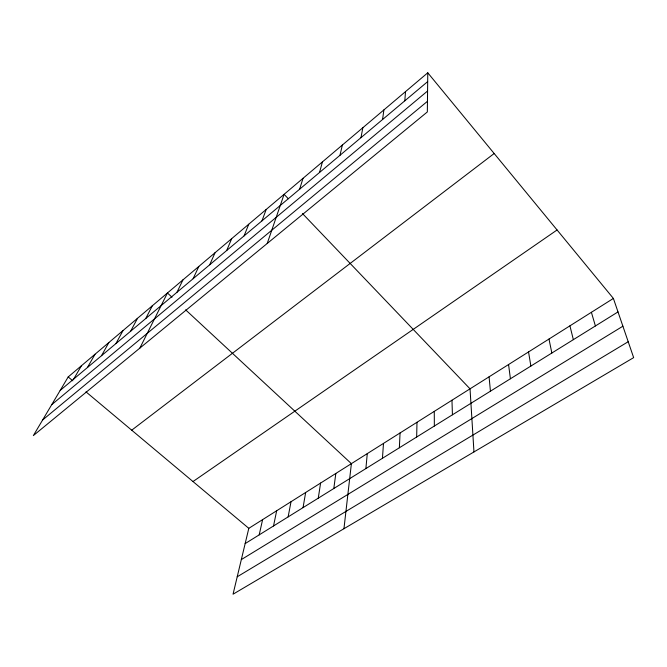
<?xml version="1.0" encoding="UTF-8"?>
<svg xmlns="http://www.w3.org/2000/svg" width="667" height="667" viewBox="0 0 667 667"><rect width="100%" height="100%" fill="white"/><g stroke="black" fill="none" stroke-linecap="round" stroke-linejoin="round"><path stroke-width="1" d="M427.772 72.795L427.339 111.939L33.35 435.593L68.192 376.938L427.772 72.795L613.39 298.432L633.65 357.629L233.05 594.205L248.808 528.331L613.39 298.432M416.667 437.027L416.983 422.286M399.366 447.774L400.058 432.958M382.441 458.296L383.492 443.405M404.802 100.834L405.528 91.612M365.883 468.584L367.275 453.635M343.947 528.714L351.392 463.648L185.626 309.847M333.8 488.519L335.834 473.462M382.575 119.51L383.892 109.913M318.267 498.174L320.594 483.066M303.043 507.629L305.661 492.488M360.972 137.669L362.848 127.714M288.127 516.9L291.02 501.717M273.52 525.98L276.672 510.764M259.196 534.876L262.606 519.635M339.962 155.328L342.371 145.031M319.518 172.503L322.428 161.898M299.625 189.211L303.018 178.322M267.217 243.472L284.1 194.322L288.344 198.766M261.956 220.877L266.2 209.463M244.097 235.876L248.733 224.237M226.688 250.509L231.699 238.644M209.705 264.782L215.057 252.718M193.122 278.714L198.816 266.458M176.947 292.313L182.95 279.873M139.878 348.074L167.45 292.988L172.003 297.207M145.714 318.559L152.309 305.794M130.632 331.232L137.502 318.326M115.9 343.613L123.02 330.565M101.501 355.711L108.863 342.546M87.419 367.55L95.014 354.26M73.645 379.123L81.457 365.724M60.172 390.437L427.672 81.607M51.734 404.652L427.572 91.012M42.621 419.985L427.455 101.309M131.716 430.182L494.172 153.51M192.996 481.549L557.078 229.973M245.156 543.597L618.009 311.914M241.329 559.596L622.895 326.205M237.219 576.788L628.206 341.721M68.192 376.938L72.845 380.84M85.993 391.863L248.808 528.331M302.485 213.557L470.027 388.836L473.962 451.934M591.396 312.306L595.398 325.963M569.926 325.846L573.353 339.661M548.983 339.053L551.859 353.026M528.539 351.943L530.882 366.058M508.571 364.532L510.413 378.773M489.078 376.83L490.437 391.187M451.959 400.233L452.434 414.799M434.275 411.381L434.35 426.038"/></g></svg>
